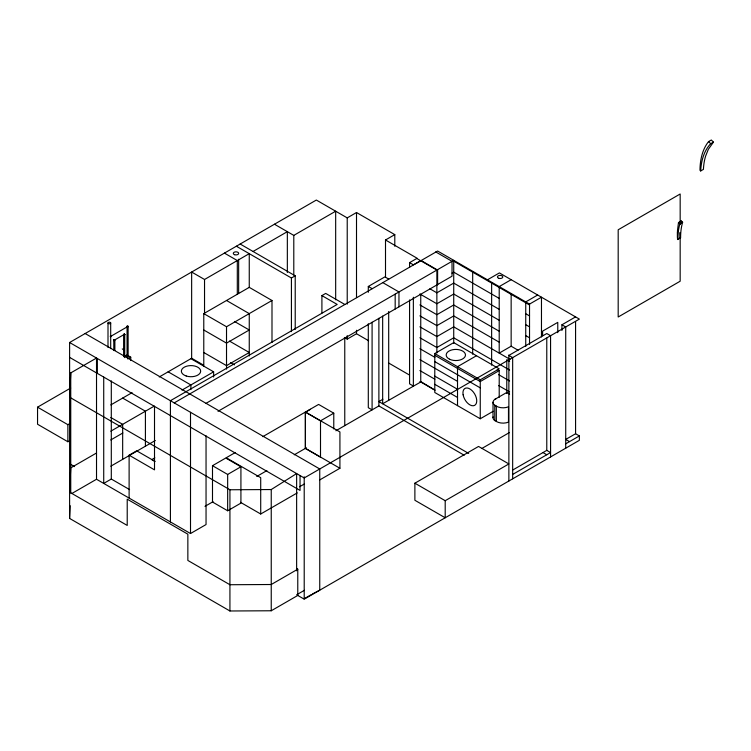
<?xml version="1.0" encoding="UTF-8"?>
<svg xmlns="http://www.w3.org/2000/svg" width="751" height="751" viewBox="0 0 751 751"><rect width="100%" height="100%" fill="white"/><g stroke="black" fill="none" stroke-linecap="round" stroke-linejoin="round"><path stroke-width="1.13" d="M206.046 435.74L206.046 524.555L190.51 533.529L96.522 479.26L96.522 358.039L70.744 372.918L69.608 397.204L229.928 489.765L271.242 489.539L296.636 473.571L296.636 570.816M311.412 594.576L303.836 598.951L297.772 595.449L271.242 610.77L229.928 610.985L69.608 518.425L70.2 505.705M678.491 222.531L677.496 230.379L677.505 239.259L680.603 238.011A73.795 42.61 60 0 1 682.631 222.202L681.223 220.954L678.491 222.531L679.908 223.77A73.795 42.61 60 0 0 677.871 239.578M680.81 223.263L681.223 220.954M113.795 350.557L113.795 340.156L114.33 339.846L114.865 340.156L114.865 350.557M114.847 340.231L113.814 340.231M124.704 334.477L123.633 334.477L124.704 334.477L124.704 357.626M128.111 326.272L127.06 326.187L128.111 326.272L128.13 356.809L127.595 357.119L127.079 356.894L127.06 326.938M127.079 356.894L128.13 356.809M713.45 142.117L708.315 149.374L705.611 156.105A76.752 44.318 60 0 0 703.424 169.369L700.692 170.946L699.979 170.242A78.264 45.182 60 0 1 708.578 141.592L711.3 140.015L713.45 142.117L710.718 143.694A76.752 44.318 60 0 0 700.692 170.946M69.608 518.425L69.608 342.503L316.34 200.048L347.225 217.884L356.509 212.524L394.791 234.622L394.791 246.281M159.25 376.955L191.646 358.255L191.646 272.04L204.535 279.485L249.257 253.66L249.257 287.464M253.049 251.472L287.342 231.665L287.342 272.463M127.595 326.629L110.538 336.476C111.674 337.668 109.524 334.824 110.538 336.917M274.462 224.23L293.791 235.392L335.669 211.209L335.669 299.799M113.955 340.372L124.544 334.251M123.906 356.734L126.938 354.979M69.881 440.584L67.872 441.748L37.55 424.24L37.55 407.173L70.669 388.051M203.774 366.441L203.774 313.618L249.257 287.361L271.993 300.484L271.993 342.503M127.698 358.922L130.73 357.166L130.73 360.555M236.368 246.225L291.426 278.011L295.218 275.824L295.218 329.436M203.774 313.618L226.52 326.741L271.993 300.484M385.507 277.288L385.507 239.982L394.791 234.622M37.55 407.173L67.872 424.672L69.881 423.517M110.801 404.93L132.073 392.651M321.907 313.092L321.907 295.603L325.699 293.416L344.765 304.427M110.801 431.187L154.312 406.075M181.995 390.088L213.631 371.82L213.631 377.021M368.3 292.289L368.3 286.46L384.897 276.875L388.689 279.062M409.577 267.29L409.577 262.634L417.152 258.26L385.507 239.982M174.213 402.893L437.617 251.031L529.53 304.099L541.471 297.208L541.471 336.936M110.744 439.973L122.873 432.97M96.522 453.003L70.744 467.882L69.608 492.168L127.219 525.428L127.219 499.171L187.853 534.186L187.853 560.443L229.928 584.729L271.242 584.513L297.772 569.192L297.772 595.449M206.046 403.334L453.726 260.334L453.726 343.263M129.116 498.082L129.116 455.19L136.691 450.816L154.978 461.367M110.801 466.202L155.297 440.508M452.027 273.139L453.726 272.153L499.208 298.41M71.739 493.567L96.522 479.26M218.006 411.304L452.027 276.199L452.027 261.32L435.721 251.914M344.343 337.443L347.225 339.105L356.509 333.744L368.6 340.729M129.585 489.596L111.298 479.044L103.722 483.419L103.722 377.068M154.837 457.847L151.805 459.593L154.837 461.349M487.455 279.813L499.396 272.913L579.368 319.091L304.211 477.946L69.608 342.503M511.149 279.701L499.208 286.591L499.208 353.111L511.149 346.22L518.021 350.191M212.495 465.695L225.76 458.035L240.921 466.784L240.921 503.114L227.656 510.774L212.495 502.015L212.495 465.695L227.656 474.444L240.921 466.784M235.363 452.487L226.22 457.763L260.71 477.674L260.71 514.003L240.423 502.288M262.784 436.66L318.612 404.423L333.773 413.181L333.773 428.952M307.431 411.069L310.463 409.323M434.782 353.552L453.726 342.606L499.208 368.863L480.255 379.809L434.782 353.552L434.782 392.501L480.255 418.758L493.229 411.276M537.678 295.012L525.738 301.911L525.738 346.549M320.508 420.832L320.508 457.162L305.347 448.403L305.347 412.083L320.508 420.832L333.773 413.181M679.908 223.77L682.631 222.202M382.888 399.26L378.88 401.578L468.699 453.444M204.976 506.352L213.096 501.668M256.739 476.472L266.887 470.614M294.261 454.806L306.464 447.765M335.904 430.764L378.88 405.953L464.184 455.209M678.416 238.734L680.237 237.682L680.115 232.688M476.472 355.739L457.519 366.676L457.519 405.624M561.936 330.496L561.936 324.779L575.576 316.894M499.208 397.354L499.208 370.618L480.255 381.555L434.782 355.298M299.546 486.77L304.399 483.963M260.71 514.003L297.274 492.891M319.616 479.992L339.921 468.267L339.921 431.947L305.432 412.036L305.432 448.356L339.921 468.267M494.778 399.391L506.756 392.482L509.6 394.125M414.881 483.203L478.556 446.441L508.868 463.94L445.202 500.701L414.881 483.203L414.881 500.269L445.202 517.768L445.202 500.701M481.86 448.469L509.244 432.66M296.636 594.792L304.399 590.305M512.886 469.938L546.775 450.375L550.567 452.562L512.661 474.444M304.211 476.791L304.211 599.167L579.368 440.311L579.368 435.937L575.576 433.749L565.719 439.438L569.511 441.626M565.719 443.813L579.368 435.937M312.407 594.003L319.748 590.202L319.748 468.971L85.145 333.528M496.336 398.499L494.552 399.551A8.289 4.788 0 0 0 494.552 405.099L496.336 406.16A9.247 5.332 0 0 0 508.483 406.798L508.483 422.118A9.247 5.332 0 0 1 496.336 421.471L494.552 420.419A8.289 4.788 0 0 1 493.116 416.908M127.783 327.117L127.698 326.263L127.266 326.657M453.726 261.207L529.53 304.972M561.936 324.779L565.719 326.967L565.719 448.187M525.738 313.721L529.53 315.918M437.242 269.853L421.133 260.55L413.36 264.821L409.577 262.634M416.777 258.475L436.866 270.069L436.866 353.008M499.208 309.346L453.726 283.089L436.866 292.824L429.882 288.797M525.738 324.667L529.53 326.854M499.208 320.292L453.726 294.035L436.866 303.77L419.903 293.979M525.738 335.603L529.53 337.79M499.208 331.229L453.726 304.972L436.866 314.707L419.903 304.925M499.208 342.174L453.726 315.918L436.866 325.652L419.903 315.861M382.663 282.545L398.959 291.951L398.959 306.83M508.493 355.195L512.661 357.598L512.661 478.819M510.013 359.353L453.726 326.854L436.866 336.589L419.903 326.807M509.629 361.315L506.784 359.673L506.784 393.524M368.3 286.46L372.092 288.647M509.582 370.046L453.726 337.8L436.866 347.535L419.903 337.743M497.228 369.473L499.208 370.618M498.608 374.646L509.582 380.982M498.608 385.592L509.582 391.928M240.16 244.028L295.218 275.824M419.903 348.689L434.867 357.326M321.907 295.603L337.18 304.427L170.421 400.705L170.421 521.926M434.782 361.616L480.255 387.873M419.903 359.626L457.519 381.339M224.427 253.115L237.307 260.559L237.307 294.364M434.782 376.138L457.519 389.271M419.903 370.562L434.867 379.208M434.782 384.324L457.519 397.448M388.474 362.921L409.239 374.909M419.903 381.508L434.867 390.144M542.982 452.562L546.775 454.749M226.52 300.484L249.257 313.618L249.257 355.993M234.425 321.437L249.257 329.999L226.52 343.132L203.774 329.999M229.477 341.085L249.257 352.501L226.52 365.634L203.774 352.501M230.473 362.564L234.425 364.855M191.646 358.255L203.54 365.127M190.885 358.696L213.631 371.82M168.149 371.82L190.885 384.953L190.885 389.619M122.272 348.943L124.168 350.032M127.886 355.533L130.73 357.166M125.764 355.664L127.661 356.753M69.608 357.382L300.043 490.422L300.043 475.543M122.666 398.077L145.412 411.21L145.412 446.216M110.801 417.49L122.666 424.334L122.666 459.349M129.116 455.19L154.509 469.854L154.509 406.394M296.636 568.535L297.772 569.192M69.608 463.724L74.593 466.606M434.895 390.107L421.133 381.78L382.663 403.766L382.663 316.124M708.578 141.592L710.718 143.694M680.171 224.399L680.171 193.993L618.186 229.778L618.186 316.997L680.171 281.212L680.171 232.538M677.44 231.824L677.44 237.551M575.576 321.569L575.576 433.749M557.768 332.665L557.768 322.367L542.607 331.125L542.607 335.697M550.567 456.937L550.567 335.716L546.775 333.528L508.868 355.411L508.868 481.015M546.775 338.11L546.775 450.375M529.53 304.099L529.53 344.362M511.149 293.707L511.149 346.22M496.336 421.471L496.336 406.16L494.778 405.258L494.778 420.579M493.013 402.329L493.013 417.64M491.633 283.089L491.633 365.146M480.255 379.809L480.255 418.758M472.679 272.153L472.679 354.209M437.617 269.684L437.617 284.836M420.748 294.345L420.748 381.996M413.36 297.227L413.36 386.042L409.577 383.855L409.577 299.931M395.176 294.139L395.176 309.018M388.689 311.477L388.689 400.292M378.88 318.311L378.88 405.953M372.092 322.226L372.092 409.877L368.3 407.69L368.3 323.756M356.509 212.524L356.509 297.612M356.509 330.252L356.509 333.744M347.225 217.884L347.225 304.136M347.225 335.613L347.225 339.105M344.765 337.772L344.765 425.648M293.791 235.392L293.791 275.016M291.426 278.011L291.426 331.623M271.242 489.539L271.242 610.77M238.649 259.226L238.649 293.153M229.928 489.765L229.928 610.985M227.656 474.444L227.656 510.774M226.52 326.741L226.52 369.116M204.535 279.485L204.535 313.176M190.51 412.299L190.51 533.529M123.633 335.631L123.633 356.472M111.298 380.879L111.298 479.044M110.688 322.996A1.342 0.77 0 0 1 108.679 323.662A1.342 0.77 0 0 1 108.679 322.32A1.342 0.77 0 0 1 110.688 322.996L110.688 348.642M108.003 322.996L108.003 347.469M97.273 358.471L97.273 373.35M70.744 372.918L70.744 492.994M67.872 424.672L67.872 441.748M113.636 339.996L114.265 340.785L113.636 339.996M124.178 333.913L124.816 334.702L124.178 333.913M186.201 375.988A9.65 5.567 0 0 0 200.667 371.163A9.65 5.567 0 0 0 186.201 366.338A9.65 5.567 0 0 0 186.201 375.988M234.631 254.711A2.675 1.549 0 0 0 238.649 253.378A2.675 1.549 0 0 0 234.631 252.036A2.675 1.549 0 0 0 234.631 254.711M463.114 394.773A9.754 5.633 60 0 0 474.538 405.418A9.754 5.633 60 0 0 471.863 390.426A9.754 5.633 60 0 0 463.114 394.773M498.786 278.302A2.675 1.549 0 0 0 502.804 276.959A2.675 1.549 0 0 0 498.786 275.617A2.675 1.549 0 0 0 498.786 278.302M449.52 359.194A9.65 5.567 0 0 0 465.31 356.04A9.65 5.567 0 0 0 452.684 349.722A9.65 5.567 0 0 0 449.52 359.194"/></g></svg>
